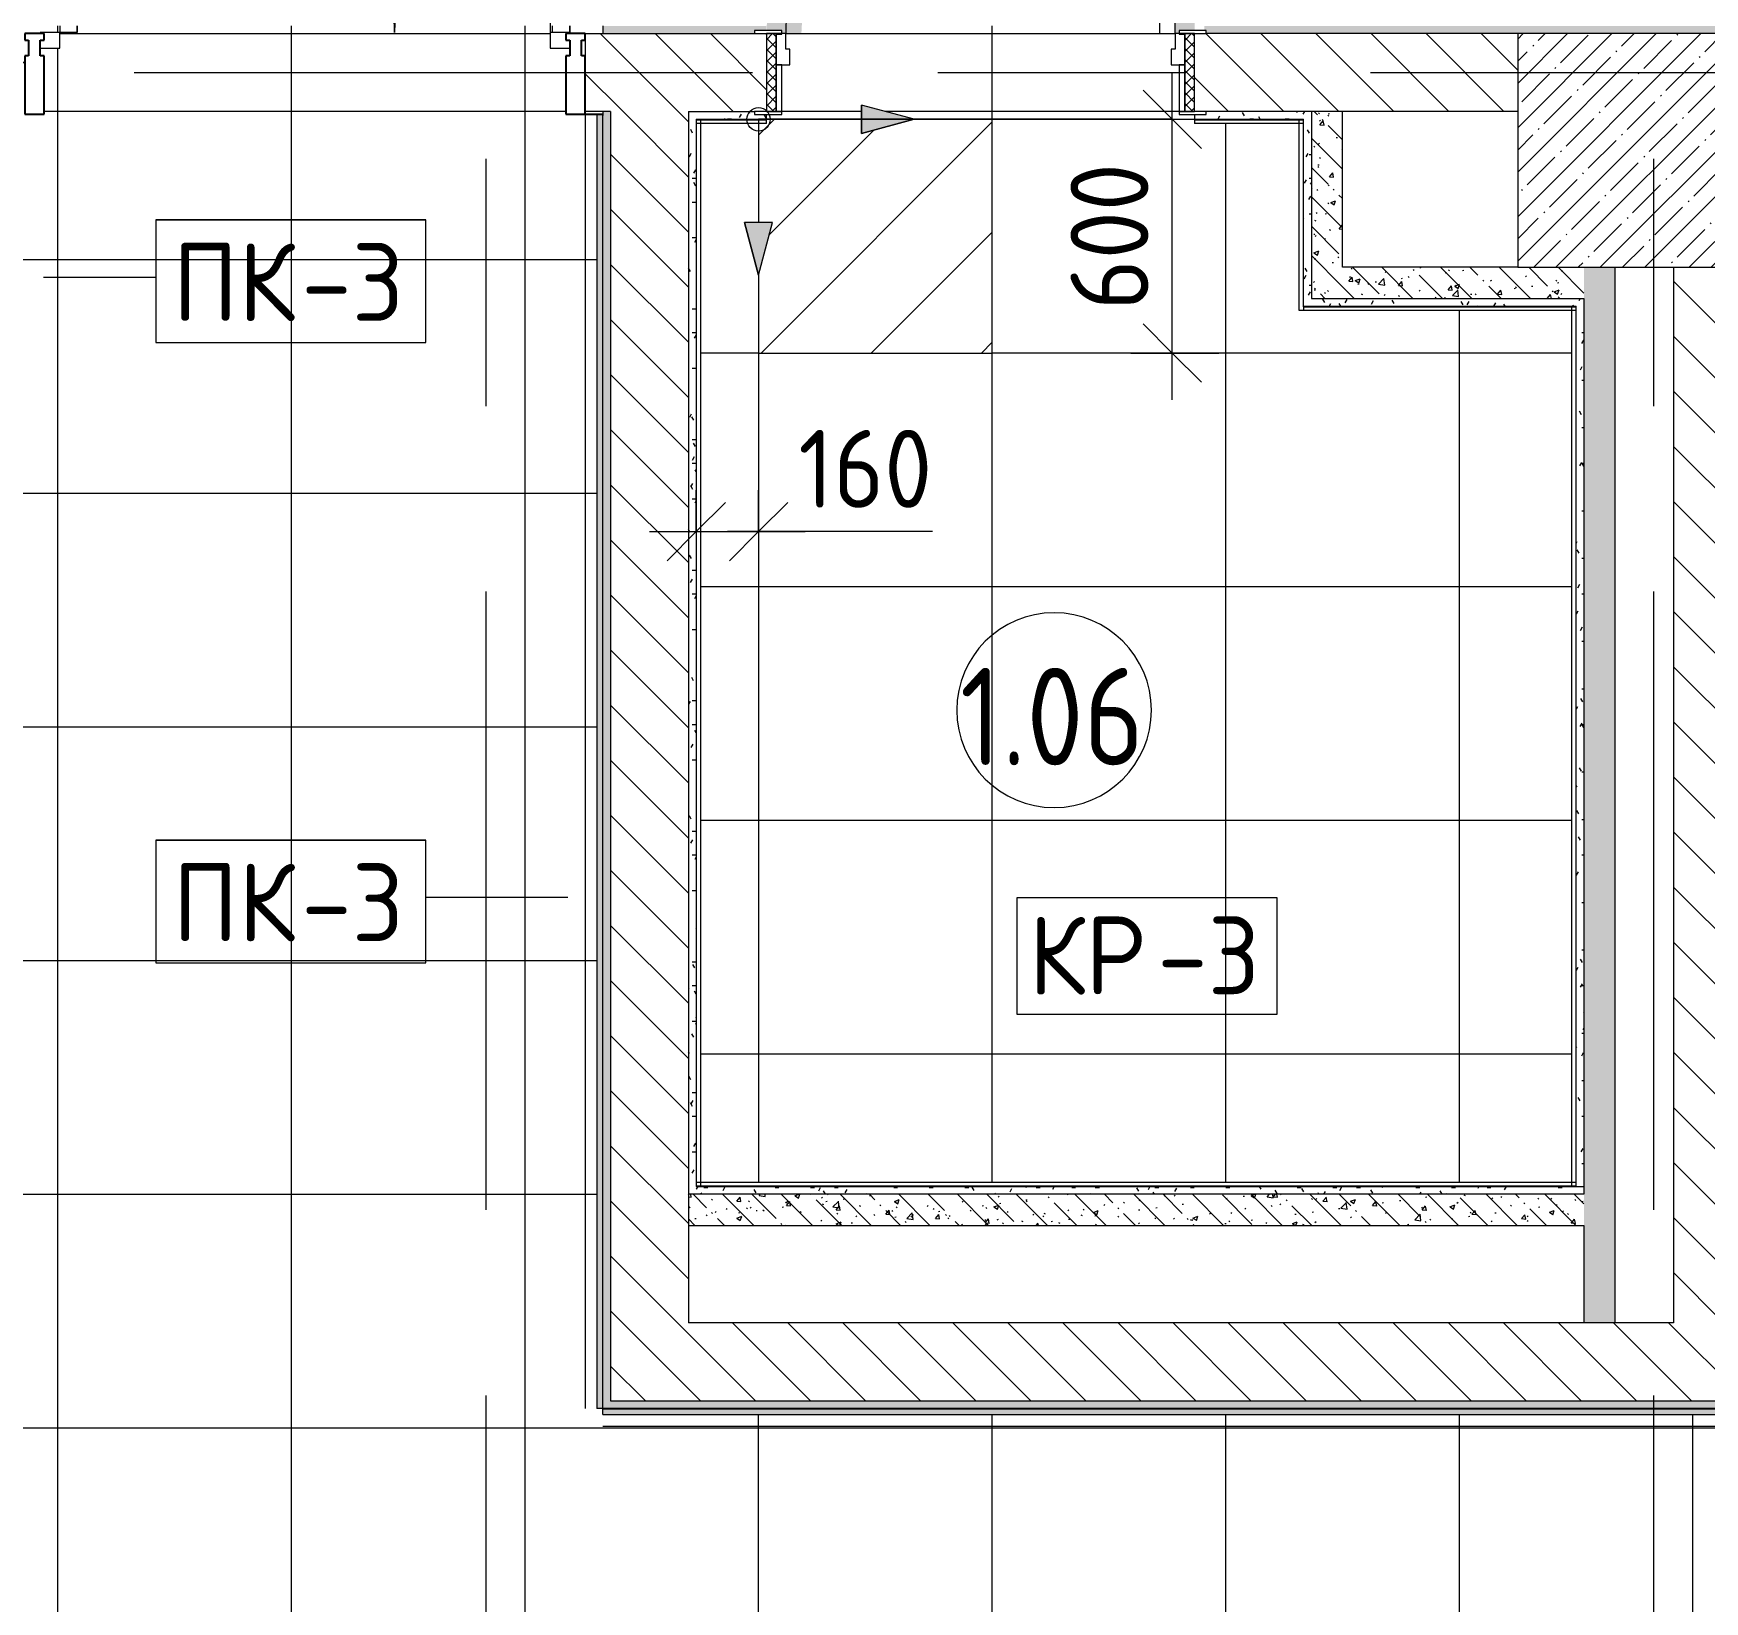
# Model space of a CAD drawing. Header units: millimetres. Extents: x -4005 to 195566, y -8553 to 29000.
# Drawn here: x 12847 to 17140, y 3874 to 7901 of the extents above; entities that cross this region are included whole.
import ezdxf

# ---------------------------------------------------------------- set-up
doc = ezdxf.new("R2010")
doc.units = ezdxf.units.MM
doc.linetypes.add('Осевая', pattern=[3175, 635, -476.25, 1587.5, -476.25])
for name, color, linetype, lineweight in [('A-ANNO-DIMS', 7, 'Continuous', 9), ('A-ANNO-DIMS-100', 7, 'Continuous', 9), ('A-AREA-IDEN', 7, 'Continuous', 9), ('A-DETL', 7, 'Continuous', 9), ('A-DETL-GENF', 7, 'Continuous', 9), ('A-DOOR', 7, 'Continuous', 9), ('A-DOOR-1', 7, 'Continuous', 13), ('A-DOOR-FRAM', 7, 'Continuous', 13), ('A-DOOR-FRAM-1', 7, 'Continuous', 9), ('A-FLOR-IDEN', 7, 'Continuous', 9), ('A-FLOR-PATT', 7, 'Continuous', 9), ('A-GENM-IDEN', 7, 'Continuous', 9), ('A-GLAZ-CWMG', 7, 'Continuous', 9), ('A-GLAZ-CWMG-1', 7, 'Continuous', 25), ('A-WALL', 7, 'Continuous', 9), ('I-WALL', 7, 'Continuous', 9), ('S-COLS', 7, 'Continuous', 9), ('Оси-2', 7, 'Осевая', 9)]:
    doc.layers.add(name, color=color, linetype=linetype, lineweight=lineweight)
for name, color, linetype, lineweight, true_color in [('A-DETL-GENF-4', 7, 'Continuous', 9, 0x004000), ('A-GENM-1', 7, 'Continuous', 9, 0xff8040), ('A-WALL-1', 9, 'Continuous', 9, 0x808080), ('A-WALL-FNSH-1', 9, 'Continuous', 9, 0x808080), ('I-WALL-1', 7, 'Continuous', 9, 0x787878), ('I-WALL-2', 9, 'Continuous', 9, 0x808080), ('S-COLS-1', 9, 'Continuous', 9, 0x808080)]:
    doc.layers.add(name, color=color, linetype=linetype, lineweight=lineweight, true_color=true_color)
doc.styles.add('GOST Common', font='GOST_Common.ttf', dxfattribs={"width": 0.9, "height": 250})
doc.styles.add('GOST Common_1', font='GOST_Common.ttf', dxfattribs={"height": 200})
doc.styles.add('ISOCPEUR_1', font='isocpeur.ttf', dxfattribs={"width": 0.9, "height": 200})
doc.dimstyles.new('ISO-2_0_0_9К_Средний_округл2', dxfattribs={"dimscale": 304.8, "dimtxt": 199.196235, "dimasz": 0.492126, "dimexe": 0.393701, "dimexo": 0, "dimgap": 0, "dimtad": 1, "dimdec": 0, "dimrnd": 10, "dimzin": 0, "dimdsep": 46, "dimtxsty": 'ISOCPEUR_1', "dimblk1": 'OBLIQUE', "dimblk2": 'OBLIQUE', "dimsah": 1, "dimcen": 0.09, "dimdle": 0.393701, "dimazin": 0, "dimtfac": 1, "dimtdec": 4, "dimtix": 1, "dimtmove": 0, "dimatfit": 3, "dimfxl": 1, "dimtvp": 1, "dimtolj": 1, "dimtzin": 0, "dimarcsym": 2})
doc.dimstyles.new('ISO-2_0_0_9К_Средний_округл2_1', dxfattribs={"dimscale": 304.8, "dimtxt": 199.196235, "dimasz": 0.492126, "dimexe": 0.393701, "dimexo": 0, "dimgap": 0, "dimtad": 1, "dimdec": 0, "dimrnd": 10, "dimzin": 0, "dimdsep": 46, "dimtxsty": 'ISOCPEUR_1', "dimblk1": 'OBLIQUE', "dimblk2": 'OBLIQUE', "dimsah": 1, "dimcen": 0.09, "dimdle": 0.393701, "dimazin": 0, "dimtfac": 1, "dimtdec": 4, "dimtix": 1, "dimtmove": 1, "dimatfit": 3, "dimfxl": 1, "dimtvp": 1, "dimtolj": 1, "dimtzin": 0, "dimarcsym": 2})
pattern_1 = [(135, (0, 0), (-70.7107, -70.7107), [])]
pattern_2 = [(135, (0, 0), (-75.43415, -75.43415), [106.68, -17.78, 3.556, -17.78]), (135, (0, 75.39), (-75.43415, -75.43415), []), (50, (0, 0), (127.5292, -11.1576), [13.335, -146.685]), (355, (0, 0), (-24.6697, 133.74), [10.668, -117.348]), (100.451, (10.63, -0.93), (102.8597, 122.5818), [11.333, -124.663]), (46.184, (0, 35.56), (189.7552, -29.4304), [20.002, -220.027]), (96.636, (15.81, 33.1), (166.1822, 173.1996), [17, -186.995]), (351.184, (0, 35.56), (166.184, 173.1976), [16.002, -176.022]), (21, (17.78, 26.67), (106.13027, -71.586), [13.335, -146.685]), (326, (17.78, 26.67), (43.2619, 128.93175), [10.668, -117.348]), (71.451, (26.62, 20.7), (149.392, 57.34505), [11.333, -124.663]), (37.5, (0, 0), (2.16223, 59.18836), [3.353, -112.573, 3.353, -115.773, -117.793]), (37.5, (0, 0), (2.16223, 59.18836), [-235.052, 3.353, -114.44]), (7.5, (0, 0), (46.77386, 70.12615), [3.353, -64.567, 3.353, -109.906, -44.894]), (7.5, (0, 0), (46.77386, 70.12615), [-181.178, 3.353, -41.542]), (327.5, (-39.65, 0), (94.91367, -4.01009), [3.353, -41.097, 3.353, -135.331, -184.023]), (327.5, (-39.65, 0), (94.91367, -4.01009), [-183.134, 3.353, -180.67]), (317.5, (-57.43, 0), (103.69057, 17.79882), [3.353, -54.432, 3.353, -88.748, -130.683]), (317.5, (-57.43, 0), (103.69057, 17.79882), [-149.885, 3.353, -127.33])]
pattern_3 = [(0, (0, 0), (121.92, 30.48), [10.058, -81.382, 10.058, -81.382, -487.68]), (0, (0, 0), (121.92, 30.48), [-182.88, 10.058, -172.822, 10.058, -81.382, -213.36]), (0, (0, 0), (121.92, 30.48), [-457.2, 10.058, -50.902, 10.058, -142.342]), (120, (45.72, 15.24), (-87.356454, 90.345817), [10.058, -81.382, 10.058, -81.382, -487.68]), (120, (45.72, 15.24), (-87.356454, 90.345817), [-182.88, 10.058, -172.822, 10.058, -81.382, -213.36]), (120, (45.72, 15.24), (-87.356454, 90.345817), [-457.2, 10.058, -50.902, 10.058, -142.342]), (240, (60.96, 76.2), (-34.563546, -120.825817), [10.058, -81.382, 10.058, -81.382, -487.68]), (240, (60.96, 76.2), (-34.563546, -120.825817), [-182.88, 10.058, -172.822, 10.058, -81.382, -213.36]), (240, (60.96, 76.2), (-34.563546, -120.825817), [-457.2, 10.058, -50.902, 10.058, -142.342])]
pattern_4 = [(45, (0, 0), (-141.4214, 141.4214), [])]

# ---------------------------------------------------------------- blocks, each defined once
blk = doc.blocks.new('BSC_Колонна _Прямоугольная - 600х600-V64-План отделки полов с раскладкой материалов 1 этажа в осях 1-12')
at = {"layer": 'S-COLS'}
h = blk.add_hatch(dxfattribs=at)
h.set_pattern_fill('FP_99', color=256, style=0, pattern_type=2)
h.set_pattern_definition([(45, (-16960, -7600), (-57.02463, 57.02463), []), (45, (-16902.975, -7600), (-57.02463, 57.02463), [100.806, -20.161, 3.353, -16.808])])
h.paths.add_polyline_path([(260.9, -300), (300, -300), (300, 300), (-300, 300), (-300, -300), (100, -300)])
at = {"layer": 'S-COLS-1'}
for p, q in [((300, 300), (-300, 300)), ((-300, 300), (-300, -300)), ((300, -300), (300, 300)), ((-300, -300), (300, -300))]:
    blk.add_line(p, q, dxfattribs=at)
blk = doc.blocks.new('110_Дверь_СКБ_1Ст_Внутренняя1 - Д-4 1100x2100h_су мгн-31800557-План отделки полов с раскладкой материалов 1 этажа в осях 1-12')
at = {"layer": 'A-DOOR'}
h = blk.add_hatch(dxfattribs=at)
h.set_pattern_fill('FP_54', color=256, style=0, pattern_type=2)
h.set_pattern_definition([(135, (1751.41, 164.685), (-14.14214, -14.14214), []), (225, (1751.41, 164.685), (14.14214, -14.14214), [])])
h.paths.add_polyline_path([(562.5, -100), (562.5, 100), (537.5, 100), (537.5, -100), (550.8, -100)])
at = {"layer": 'A-DOOR-FRAM-1'}
h = blk.add_hatch(dxfattribs=at)
h.set_pattern_fill('FP_55', color=256, style=0, pattern_type=2)
h.set_pattern_definition([(45, (-371.384, 164.685), (-14.1421, 14.1421), []), (135, (-371.384, 164.685), (-14.1421, -14.1421), [])])
h.paths.add_polyline_path([(-536.2, -100), (-512.5, -100), (-512.5, 100), (-537.5, 100), (-537.5, -100)])
at = {"layer": 'A-DOOR'}
blk.add_arc((512.5, 100), 1000, 90, 180, dxfattribs=at)
at = {"layer": 'A-DOOR-1'}
for p, q in [((512.5, 1100), (472.5, 1100)), ((472.5, 1100), (472.5, 100)), ((512.5, 100), (512.5, 1100)), ((472.5, 100), (512.5, 100))]:
    blk.add_line(p, q, dxfattribs=at)
at = {"layer": 'A-DOOR-FRAM'}
for p, q in [((-497.5, 108), (-567.5, 108)), ((-567.5, 108), (-567.5, 100)), ((-567.5, 100), (-497.5, 100)), ((-512.5, 100), (-537.5, 100)), ((-537.5, 100), (-537.5, -100)), ((-487.5, 100), (-512.5, 100)), ((-512.5, 100), (-512.5, 20)), ((-512.5, -100), (-512.5, 100)), ((-497.5, 100), (-512.5, 100)), ((-512.5, 100), (-512.5, 99)), ((-512.5, 99), (-497.5, 99)), ((-497.5, 100), (-497.5, 108)), ((-497.5, 99), (-497.5, 100)), ((-487.5, 60), (-487.5, 100)), ((512.5, 100), (512.5, 60)), ((537.5, 100), (512.5, 100)), ((592.5, 108), (522.5, 108)), ((522.5, 108), (522.5, 100)), ((537.5, 100), (522.5, 100)), ((522.5, 100), (522.5, 99)), ((522.5, 100), (592.5, 100)), ((522.5, 99), (537.5, 99)), ((537.5, 20), (537.5, 100)), ((562.5, 100), (537.5, 100)), ((537.5, 100), (537.5, -100)), ((537.5, 99), (537.5, 100)), ((562.5, -100), (562.5, 100)), ((592.5, 100), (592.5, 108)), ((-477.5, 60), (-487.5, 60)), ((-477.5, 20), (-477.5, 60)), ((512.5, 60), (502.5, 60)), ((502.5, 60), (502.5, 20)), ((-512.5, 20), (-477.5, 20)), ((-497.5, 20), (-512.5, 20)), ((-512.5, 20), (-512.5, -100)), ((-497.5, -100), (-497.5, 20)), ((502.5, 20), (537.5, 20)), ((537.5, 20), (522.5, 20)), ((522.5, 20), (522.5, -100)), ((537.5, -100), (537.5, 20)), ((-497.5, -100), (-567.5, -100)), ((-567.5, -100), (-567.5, -108)), ((-567.5, -108), (-497.5, -108)), ((-537.5, -100), (-512.5, -100)), ((-512.5, -100), (-497.5, -100)), ((-497.5, -108), (-497.5, -100)), ((522.5, -100), (537.5, -100)), ((592.5, -100), (522.5, -100)), ((522.5, -100), (522.5, -108)), ((522.5, -108), (592.5, -108)), ((537.5, -100), (562.5, -100)), ((592.5, -108), (592.5, -100))]:
    blk.add_line(p, q, dxfattribs=at)
blk = doc.blocks.new('Плинтус - Плинтус керамогранит бежевый-32866304-План отделки полов с раскладкой материалов 1 этажа в осях 1-12')
at = {"layer": 'A-GENM-1'}
blk.add_hatch(color=256, dxfattribs=at).paths.add_polyline_path([(8.5, -15), (6180, -15), (6179, 0), (0, 0), (0, -15)])
for p, q in [((0, -15), (0, 0)), ((0, -15), (6180, -15)), ((0, -45), (6180, -45))]:
    blk.add_line(p, q, dxfattribs=at)
blk = doc.blocks.new('Плинтус - Плинтус керамогранит бежевый-32866302-План отделки полов с раскладкой материалов 1 этажа в осях 1-12')
at = {"layer": 'A-GENM-1'}
blk.add_hatch(color=256, dxfattribs=at).paths.add_polyline_path([(3323, -15), (3323, 0), (0, 0), (1, -15), (3308.9, -15)])
for p, q in [((0, -15), (0, 0)), ((0, -15), (3323, -15)), ((3323, 0), (3323, -15)), ((0, -45), (3323, -45))]:
    blk.add_line(p, q, dxfattribs=at)
blk = doc.blocks.new('Прямоугольный импост - Импост структурный с накладкой - 190мм-32633035-План отделки полов с раскладкой материалов 1 этажа в осях 1-12')
at = {"layer": 'A-GLAZ-CWMG-1'}
for p, q in [((-50, 40), (-50, 190)), ((-50, 190), (0, 190)), ((0, 190), (0, 40)), ((-40, 40), (-50, 40)), ((-50, -17), (-50, 0)), ((-50, 0), (-40, 0)), ((-40, 0), (-40, 40)), ((-10, 40), (-10, 0)), ((0, 40), (-10, 40)), ((-10, 0), (0, 0)), ((0, 0), (0, -17)), ((0, -17), (-50, -17))]:
    blk.add_line(p, q, dxfattribs=at)
blk = doc.blocks.new('Дверь_Витражная_остекление_ - ВВ-6 остекление-32633143-План отделки полов с раскладкой материалов 1 этажа в осях 1-12')
at = {"layer": 'A-DETL-GENF'}
for p, q in [((-576, 800), (-576, 100)), ((680, 420), (635, 420)), ((635, 420), (635, 346.3)), ((680, 420), (635, 420)), ((635, 420), (635, 346.3)), ((680, 420), (680, 343)), ((680, 343), (680, 420)), ((626, 257.2), (626, 100)), ((-630, 37), (-630, 20)), ((-630, 37), (-630, 20)), ((-585, 20), (-630, 20)), ((-630, 20), (-585, 20)), ((-585, 37), (-585, 20)), ((-585, 20), (-585, 37)), ((635, 37), (635, 20)), ((635, 37), (635, 20)), ((680, 37), (680, 20)), ((680, 20), (680, 37))]:
    blk.add_line(p, q, dxfattribs=at)
at = {"layer": 'A-DOOR'}
for p, q in [((630, 420), (630, 346.4)), ((630, 257.6), (630, 20)), ((-630, 37), (-630, 20))]:
    blk.add_line(p, q, dxfattribs=at)
for centre, radius, start, end in [((-630, 20), 860, 360, 86.6778), ((630, 20), 400, 90, 145.4816), ((630, 20), 400, 170.8434, 180)]:
    blk.add_arc(centre, radius, start, end, dxfattribs=at)
at = {"layer": 'A-DOOR-1'}
for p, q in [((-630, 20), (-680, 20)), ((-680, 20), (-680, 17)), ((-630, -20), (-630, 20)), ((680, 20), (630, 20)), ((630, 20), (630, -20)), ((680, 17), (680, 20)), ((-680, -20), (-630, -20)), ((630, -20), (680, -20))]:
    blk.add_line(p, q, dxfattribs=at)
blk = doc.blocks.new('Прямоугольный импост - Импост структурный с накладкой - 190мм-33226183-План отделки полов с раскладкой материалов 1 этажа в осях 1-12')
at = {"layer": 'A-GLAZ-CWMG-1'}
for p, q in [((0, 190), (-50, 190)), ((-50, 190), (-50, 40)), ((0, 40), (0, 190)), ((-50, 40), (-40, 40)), ((-40, 0), (-50, 0)), ((-50, 0), (-50, -17)), ((-40, 40), (-40, 0)), ((-10, 0), (-10, 40)), ((-10, 40), (0, 40)), ((0, 0), (-10, 0)), ((0, -17), (0, 0)), ((-50, -17), (0, -17))]:
    blk.add_line(p, q, dxfattribs=at)
blk = doc.blocks.new('Начало раскладки_красным - Начало раскладки_красным-26104805-План отделки полов с раскладкой материалов 1 этажа в осях 1-12')
at = {"layer": 'A-DETL-GENF'}
for points in [[(0, 400), (-36.2, 264.8), (36.2, 264.8), (5, 381.2)], [(-264.8, 36.2), (-400, 0), (-264.8, -36.2), (-264.8, 11)]]:
    blk.add_hatch(color=256, dxfattribs=at).paths.add_polyline_path(points)
for p, q in [((0, 400), (-36.2, 264.8)), ((0, 400), (-36.2, 264.8)), ((36.2, 264.8), (0, 400)), ((0, 400), (36.2, 264.8)), ((-36.2, 264.8), (36.2, 264.8)), ((-36.2, 264.8), (36.2, 264.8)), ((0, 30), (0, 264.8)), ((-264.8, 36.2), (-400, 0)), ((-400, 0), (-264.8, 36.2)), ((-400, 0), (-264.8, -36.2)), ((-400, 0), (-264.8, -36.2)), ((-264.8, -36.2), (-264.8, 36.2)), ((-264.8, 36.2), (-264.8, -36.2)), ((-30, 0), (-264.8, 0))]:
    blk.add_line(p, q, dxfattribs=at)
blk.add_circle((0, 0), 30, dxfattribs=at)
blk = doc.blocks.new('Марка_Помещения - Номер-25198446-План отделки полов с раскладкой материалов 1 этажа в осях 1-12')
at = {"layer": 'A-AREA-IDEN'}
for start, end in [(360, 180), (180, 360)]:
    blk.add_arc((0, 0), 2.5, start, end, dxfattribs=at)
blk = doc.blocks.new('М_перекрытий_ЭП - Типоразмер-25383776-План отделки полов с раскладкой материалов 1 этажа в осях 1-12')
at = {"layer": 'A-FLOR-IDEN'}
for p, q in [((3.352, 1.578), (-3.336, 1.578)), ((-3.336, 1.578), (-3.336, -1.406)), ((3.352, -1.406), (3.352, 1.578)), ((-3.336, -1.406), (3.352, -1.406))]:
    blk.add_line(p, q, dxfattribs=at)
blk = doc.blocks.new('DIMBLOCK32-План отделки полов с раскладкой материалов 1 этажа в осях 1-12')
at = {"layer": 'A-ANNO-DIMS-100'}
for p, q in [((14550, 6727.5), (14550, 6501.4)), ((14550, 6621.4), (14550, 6727.5)), ((14710, 6727.5), (14710, 6501.4)), ((14710, 6621.4), (14710, 6727.5)), ((14430, 6621.4), (14830, 6621.4)), ((14712.3, 6621.4), (14630, 6621.4)), ((15157, 6621.4), (14712.3, 6621.4))]:
    blk.add_line(p, q, dxfattribs=at)
at = {"layer": 'A-ANNO-DIMS-100', "lineweight": 20}
for p, q in [((14550, 6621.4), (14625, 6696.4)), ((14710, 6621.4), (14785, 6696.4)), ((14550, 6621.4), (14475, 6546.4)), ((14710, 6621.4), (14635, 6546.4))]:
    blk.add_line(p, q, dxfattribs=at)
at = {"layer": 'A-ANNO-DIMS-100', "color": 0, "insert": (14812.3, 6882.7), "char_height": 200, "width": 413.715, "attachment_point": 1, "line_spacing_factor": 1.149209, "style": 'ISOCPEUR_1'}
blk.add_mtext('160', dxfattribs=at)
blk = doc.blocks.new('_Oblique')
at = {"color": 0, "linetype": 'ByBlock', "lineweight": -2}
blk.add_line((-0.5, -0.5), (0.5, 0.5), dxfattribs=at)
blk = doc.blocks.new('DIMBLOCK35-План отделки полов с раскладкой материалов 1 этажа в осях 1-12')
at = {"layer": 'A-ANNO-DIMS-100'}
for p, q in [((15772.6, 6960), (15772.6, 7800)), ((14730, 7680), (15892.6, 7680)), ((15772.6, 7680), (14730, 7680)), ((15666.6, 7080), (15892.6, 7080)), ((15772.6, 7080), (15666.6, 7080))]:
    blk.add_line(p, q, dxfattribs=at)
at = {"layer": 'A-ANNO-DIMS-100', "lineweight": 20}
for p, q in [((15772.6, 7680), (15697.6, 7755)), ((15772.6, 7680), (15847.6, 7605)), ((15772.6, 7080), (15697.6, 7155)), ((15772.6, 7080), (15847.6, 7005))]:
    blk.add_line(p, q, dxfattribs=at)
at = {"layer": 'A-ANNO-DIMS-100', "color": 0, "insert": (15511.4, 7190.4), "char_height": 200, "width": 455.087, "attachment_point": 1, "rotation": 90, "line_spacing_factor": 1.149209, "style": 'ISOCPEUR_1'}
blk.add_mtext('600', dxfattribs=at)
blk = doc.blocks.new('Mark Reiling - Mark Reiling-26174330-План отделки полов с раскладкой материалов 1 этажа в осях 1-12')
at = {"layer": 'A-GENM-IDEN'}
for p, q in [((-3.47, 1.49), (-3.47, -1.663)), ((-3.47, 1.49), (3.47, 1.49)), ((3.47, 1.49), (-3.47, 1.49)), ((-3.47, 1.49), (-3.47, -1.663)), ((3.47, -1.663), (3.47, 1.49)), ((3.47, -1.663), (3.47, 1.49)), ((-3.47, -1.663), (3.47, -1.663)), ((-3.47, -1.663), (3.47, -1.663))]:
    blk.add_line(p, q, dxfattribs=at)

msp = doc.modelspace()

# ---------------------------------------------------------------- hatches: boundary and pattern name
at = {"layer": 'A-DETL-GENF-4'}
h = msp.add_hatch(dxfattribs=at)
h.set_pattern_fill('FP_149', color=256, style=0, pattern_type=2)
h.set_pattern_definition(pattern_4)
h.paths.add_polyline_path([(15189.5, 7080), (15310.3, 7080), (15310.3, 7680), (15110, 7680), (14974.8, 7643.8), (14974.8, 7680), (14730, 7680), (14729.3, 7669), (14710, 7669), (14710, 7415.2), (14746.2, 7415.2), (14710, 7280), (14710, 7080)])
h = msp.add_hatch(dxfattribs=at)
h.set_pattern_fill('FP_149', color=256, style=0, pattern_type=2)
h.set_pattern_definition(pattern_4)
h.paths.add_polyline_path([(14729.3, 7669), (14730, 7669), (14730, 7680), (14710, 7680), (14710, 7669)])
at = {"layer": 'A-FLOR-PATT'}
h = msp.add_hatch(color=256, dxfattribs=at)
h.paths.add_polyline_path([(15780, 7900), (15790, 7900), (15790, 7908), (15830, 7908), (15830, 8895), (15780, 8897.2), (15780, 7909.1)])
h.paths.add_polyline_path([(14770, 7901), (14820, 7901), (14825.9, 8003.5), (14843.3, 8104.7), (14872, 8203.3), (14911.7, 8298), (14961.7, 8387.7), (15021.6, 8471.2), (15090.4, 8547.3), (15167.4, 8615.3), (15251.6, 8674.1), (15341.9, 8723.1), (15437.1, 8761.6), (15536, 8789.1), (15637.4, 8805.3), (15740, 8809.9), (15740, 8899), (15718.8, 8899.9), (15607.8, 8892.5), (15498.3, 8872.8), (15391.7, 8841), (15289.2, 8797.6), (15192.2, 8743.1), (15101.9, 8678.1), (15019.3, 8603.5), (14945.5, 8520.2), (14881.5, 8429.2), (14828, 8331.7), (14785.6, 8228.8), (14754.9, 8121.8), (14736.3, 8012.1), (14730.4, 7908), (14770, 7908)])
h = msp.add_hatch(dxfattribs=at)
h.set_pattern_fill('FP_115', color=256, style=0, pattern_type=2)
h.set_pattern_definition([(180, (6909.74, 3720), (7e-14, -600), []), (270, (6909.74, 3720), (600, 4e-14), [])])
h.paths.add_polyline_path([(15535, 140), (15535, 160.3), (14935, 160.3), (14935, 140), (15528, 140)])
h.paths.add_polyline_path([(9772.3, 140), (9835, 140), (9835, 159.9), (9434.7, 159.9), (9434.7, 140)])
h.paths.add_polyline_path([(16510, 520), (17426.8, 520), (17435, 528.2), (17435, 540), (19235, 540), (19235, 535), (20475, 535), (20475, 4355), (14310, 4355), (14310, 4370), (14295, 4370), (14295, 7693), (14310, 7693), (14310, 7700), (14265, 7700), (14265, 7693), (14215, 7693), (14215, 7843), (14225, 7843), (14225, 7863), (14175, 7863), (14175, 7903), (14225, 7903), (14225, 7900), (14310, 7900), (14310, 7920), (13957.1, 7920), (13956.8, 7917.8), (13785, 7917.8), (13784.8, 7920), (12780, 7920), (12780, 7900), (12865, 7900), (12865, 7903), (12915, 7903), (12915, 7863), (12865, 7863), (12865, 7843), (12875, 7843), (12875, 7693), (12825, 7693), (12825, 7700), (12780, 7700), (12780, 7693), (12795, 7693), (12795, 7050), (12780, 7050), (12780, 7035), (11460, 7035), (11460, 7050), (11445, 7050.4), (11445, 7665), (8775, 7665), (8775, 7120), (8760, 7120), (8758.9, 7105), (7640, 7105), (7640, 7120), (7625, 7120), (7625, 7693), (6005, 7693), (6005, 7920), (5488.2, 7920), (5487.5, 7910.8), (5422.5, 7910.8), (5421.8, 7920), (4610.2, 7920), (4610.2, 7913), (4520, 7913), (4520, 7920), (4505, 7920), (4505, 7900), (4555, 7900), (4555, 7883), (4545, 7883), (4545, 7843), (4555, 7843), (4555, 7693), (3765, 7693), (3765, 535), (4231, 535), (4231, 520), (4234, 523), (4234, 540), (6034, 540), (6034, 535), (8280.2, 535), (8280.2, 520), (8295.2, 535), (8295.2, 520), (8409.7, 520), (8409.7, 540), (9209.7, 540), (9209.7, 520), (9323.7, 520.6), (9323.7, 535), (9338.7, 520), (9339.7, 535), (10121, 535), (10121, 520), (10125, 524), (10125, 540), (11925, 540), (11925, 535), (12912.4, 535), (12912.4, 520), (12927.4, 535), (12927.4, 540), (14715.8, 540), (14715.8, 586.3), (14730.8, 571.3), (14730.8, 520), (15631, 521), (15645, 535), (15645, 520), (15658.8, 520), (15658.8, 540), (16458.8, 540), (16458.8, 520), (16473.8, 520), (16473.8, 534.9), (16490, 520)])
h.paths.add_polyline_path([(17272.4, 521), (16488.7, 521.3), (16488.7, 536), (17426.8, 535), (17426.8, 521), (17279.1, 521)])
h.paths.add_polyline_path([(14935, 571), (14731, 571), (14731, 586), (15631, 586), (15630, 571), (15189.5, 571)])
h.paths.add_polyline_path([(14255, 7843), (14265, 7843), (14265, 7883), (14255, 7883)])
h.paths.add_polyline_path([(12825, 7843), (12835, 7843), (12834.7, 7883), (12825, 7883), (12825, 7878.8)])
h = msp.add_hatch(dxfattribs=at)
h.set_pattern_fill('FP_118', color=256, style=0, pattern_type=2)
h.set_pattern_definition([(270, (15310, 6480), (600, 4e-14), []), (0, (15310, 6480), (0, 600), [])])
h.paths.add_polyline_path([(14561, 4951), (16799, 4951), (16799, 7189), (16099, 7189), (16099, 7669), (15830, 7669), (15830, 7692), (15790, 7692), (15790, 7820), (15770, 7820), (15770, 7860), (15780, 7860), (15780, 7900), (15740, 7900.4), (15740, 7920), (14821.1, 7920), (14820, 7901), (14780, 7900), (14780, 7860), (14790, 7860), (14790, 7820), (14770, 7820), (14770, 7692), (14730, 7692), (14730, 7680), (14974.8, 7680), (14974.8, 7716.2), (15110, 7680), (15310.3, 7680), (15310.3, 7080), (14710, 7080), (14710, 7280), (14673.8, 7415.2), (14710, 7415.2), (14710, 7669), (14561, 7669), (14561, 4955.9)])
at = {"layer": 'I-WALL'}
h = msp.add_hatch(dxfattribs=at)
h.set_pattern_fill('FP_20', color=256, style=0, pattern_type=2)
h.set_pattern_definition(pattern_1)
h.paths.add_polyline_path([(16110, 7700), (16660, 7700), (16660, 7900), (15830, 7900), (15830, 7700), (15866.6, 7700)])
h.paths.add_polyline_path([(14700, 7700), (14730, 7700), (14730, 7900), (14265, 7900), (14265, 7700), (14550, 7700)])
h.paths.add_polyline_path([(12760, 7700), (12825, 7700), (12825, 7900), (12760, 7900)])
h = msp.add_hatch(dxfattribs=at)
h.set_pattern_fill('FP_20', color=256, style=0, pattern_type=2)
h.set_pattern_definition(pattern_1)
h.paths.add_polyline_path([(14512.3, 4590), (14530, 4590), (14530, 7700), (14330, 7700), (14330, 4590), (14397.4, 4590)])
h = msp.add_hatch(dxfattribs=at)
h.set_pattern_fill('FP_20', color=256, style=0, pattern_type=2)
h.set_pattern_definition(pattern_1)
h.paths.add_polyline_path([(17220.9, 4590), (17260, 4590), (17260, 7300), (17060, 7300), (17060, 4590)])
h = msp.add_hatch(dxfattribs=at)
h.set_pattern_fill('FP_20', color=256, style=0, pattern_type=2)
h.set_pattern_definition(pattern_1)
h.paths.add_polyline_path([(20490, 4390), (20510, 4390), (20510, 4590), (14330, 4590), (14330, 4390), (19929.5, 4390)])
at = {"layer": 'I-WALL-1'}
h = msp.add_hatch(dxfattribs=at)
h.set_pattern_fill('FP_45', color=256, style=0, pattern_type=2)
h.set_pattern_definition(pattern_2)
h.paths.add_polyline_path([(16210, 7220), (16210, 7700), (16130, 7700), (16130, 7220)])
h = msp.add_hatch(dxfattribs=at)
h.set_pattern_fill('FP_45', color=256, style=0, pattern_type=2)
h.set_pattern_definition(pattern_2)
h.paths.add_polyline_path([(16810, 7220), (16830, 7220), (16830, 7300), (16210, 7300), (16210, 7220), (16543.8, 7220)])
h = msp.add_hatch(dxfattribs=at)
h.set_pattern_fill('FP_45', color=256, style=0, pattern_type=2)
h.set_pattern_definition(pattern_2)
h.paths.add_polyline_path([(16830, 4590), (16910, 4590), (16910, 7300), (16830, 7300), (16830, 4840)])
h = msp.add_hatch(dxfattribs=at)
h.set_pattern_fill('FP_45', color=256, style=0, pattern_type=2)
h.set_pattern_definition(pattern_2)
h.paths.add_polyline_path([(16490, 4840), (16830, 4840), (16830, 4920), (14530, 4920), (14530, 4840), (16110, 4840)])
at = {"layer": 'I-WALL-2'}
h = msp.add_hatch(dxfattribs=at)
h.set_pattern_fill('FP_116', color=256, style=0, pattern_type=2)
h.set_pattern_definition(pattern_3)
h.paths.add_polyline_path([(14310, 7900), (14700, 7900), (14700, 7908), (14730, 7908), (14730, 7920), (14310, 7920)])
h.paths.add_polyline_path([(20000, 7900), (20000, 7920), (18485, 7920), (18485, 7908), (18515, 7908), (18515, 7900), (19929.5, 7900)])
h.paths.add_polyline_path([(15860, 7900), (17505, 7900), (17505, 7908), (17535, 7908), (17535, 7920), (15855, 7920), (15855, 7908), (15860, 7908)])
h = msp.add_hatch(dxfattribs=at)
h.set_pattern_fill('FP_116', color=256, style=0, pattern_type=2)
h.set_pattern_definition(pattern_3)
h.paths.add_polyline_path([(14310, 4370), (14330, 4370), (14330, 7700), (14310, 7700), (14310, 4390)])
h = msp.add_hatch(dxfattribs=at)
h.set_pattern_fill('FP_116', color=256, style=0, pattern_type=2)
h.set_pattern_definition(pattern_3)
h.paths.add_polyline_path([(16130, 7680), (16130, 7700), (15860, 7700), (15860, 7692), (15830, 7692), (15830, 7680), (16110, 7680)])
h.paths.add_polyline_path([(14700, 7680), (14730, 7680), (14730, 7692), (14700, 7692), (14700, 7700), (14530, 7700), (14530, 7680), (14563, 7680)])
h = msp.add_hatch(dxfattribs=at)
h.set_pattern_fill('FP_116', color=256, style=0, pattern_type=2)
h.set_pattern_definition(pattern_3)
h.paths.add_polyline_path([(14550, 4920), (14550, 7680), (14530, 7680), (14530, 4920)])
h = msp.add_hatch(dxfattribs=at)
h.set_pattern_fill('FP_116', color=256, style=0, pattern_type=2)
h.set_pattern_definition(pattern_3)
h.paths.add_polyline_path([(16110, 7220), (16130, 7220), (16130, 7680), (16110, 7679), (16110, 7273.9)])
h = msp.add_hatch(dxfattribs=at)
h.set_pattern_fill('FP_116', color=256, style=0, pattern_type=2)
h.set_pattern_definition(pattern_3)
h.paths.add_polyline_path([(16809, 7200), (16810, 7200), (16809, 7220), (16110, 7220), (16110, 7200), (16799, 7200)])
h = msp.add_hatch(dxfattribs=at)
h.set_pattern_fill('FP_116', color=256, style=0, pattern_type=2)
h.set_pattern_definition(pattern_3)
h.paths.add_polyline_path([(16830, 4940), (16830, 7220), (16810, 7220), (16810, 4940)])
h = msp.add_hatch(dxfattribs=at)
h.set_pattern_fill('FP_116', color=256, style=0, pattern_type=2)
h.set_pattern_definition(pattern_3)
h.paths.add_polyline_path([(16830, 4920), (16830, 4940), (14550, 4940), (14550.2, 4920), (16810, 4920)])
h = msp.add_hatch(dxfattribs=at)
h.set_pattern_fill('FP_116', color=256, style=0, pattern_type=2)
h.set_pattern_definition(pattern_3)
h.paths.add_polyline_path([(20510, 4370), (20510, 4390), (14330, 4390), (14330, 4370), (20508.8, 4370)])

# ---------------------------------------------------------------- linework, layer by layer
at = {"layer": 'A-DETL'}
for p, q in [((14710, 7680), (14710, 7415.2)), ((14974.8, 7680), (14710, 7680)), ((15310.3, 7680), (15110, 7680)), ((15310.3, 7080), (15310.3, 7680)), ((14710, 7280), (14710, 7080)), ((14710, 7080), (15310.3, 7080))]:
    msp.add_line(p, q, dxfattribs=at)
at = {"layer": 'A-GENM-IDEN'}
for p, q in [((12873.1, 7274.6), (13161.6, 7274.6)), ((14219.7, 5682.2), (13855.6, 5682.2))]:
    msp.add_line(p, q, dxfattribs=at)
at = {"layer": 'A-WALL'}
for p, q in [((14265, 7900), (14700, 7900)), ((16660, 7900), (15860, 7900)), ((14550, 7680), (14730, 7680)), ((14550, 7680), (14550, 4940)), ((15830, 7680), (16110, 7680)), ((16110, 7200), (16110, 7680)), ((16110, 7200), (16810, 7200)), ((16810, 4940), (16810, 7200)), ((14550, 4940), (16830, 4940))]:
    msp.add_line(p, q, dxfattribs=at)
at = {"layer": 'A-WALL-1'}
for p, q in [((14265, 7900), (14265, 7700)), ((14310, 7920), (14310, 7900)), ((14330, 7700), (14265, 7700)), ((14310, 7700), (14310, 7690)), ((14330, 7700), (14330, 4390)), ((14530, 7700), (14700, 7700)), ((14530, 7700), (14530, 4590)), ((14730, 7680), (14730, 7692)), ((15830, 7692), (15830, 7680)), ((16660, 7700), (15860, 7700)), ((16130, 7700), (16130, 7220)), ((16210, 7300), (16210, 7700)), ((16660, 7300), (16210, 7300)), ((16910, 4590), (16910, 7300)), ((17060, 7300), (17060, 4590)), ((16130, 7220), (16830, 7220)), ((16830, 7220), (16830, 4920)), ((16830, 4920), (14530, 4920)), ((14530, 4840), (16830, 4840)), ((16830, 4840), (16830, 4590)), ((17060, 4590), (14530, 4590)), ((14330, 4390), (20510, 4390))]:
    msp.add_line(p, q, dxfattribs=at)
at = {"layer": 'A-WALL-FNSH-1'}
for p, q in [((14310, 7693), (14265, 7693)), ((14265, 7693), (14265, 7692)), ((14265, 7692), (14310, 7692)), ((14310, 7690), (14309, 7690)), ((14309, 7690), (14309, 4369)), ((14310, 4370), (14310, 7690)), ((14551, 7679), (14730, 7679)), ((14551, 4941), (14551, 7679)), ((15830, 7679), (16109, 7679)), ((16109, 7679), (16109, 7199)), ((16109, 7199), (16809, 7199)), ((16809, 7199), (16809, 4941)), ((16809, 4941), (14551, 4941)), ((14309, 4369), (20489, 4369)), ((20489, 4370), (14310, 4370))]:
    msp.add_line(p, q, dxfattribs=at)
at = {"layer": 'I-WALL'}
for p, q in [((12915, 7900), (14175, 7900)), ((14780, 7900), (15740, 7900)), ((14215, 7700), (12875, 7700)), ((14974.8, 7700), (14770, 7700)), ((15790, 7700), (15035.4, 7700)), ((14730, 7669), (14550, 7669)), ((14561, 7680), (14561, 4940)), ((14730, 7669), (14730, 7680)), ((15830, 7680), (15830, 7669)), ((16110, 7669), (15830, 7669)), ((16099, 7189), (16099, 7680)), ((16810, 7189), (16099, 7189)), ((16110, 7200), (16110, 7189)), ((16799, 4940), (16799, 7200)), ((14550, 4951), (16810, 4951))]:
    msp.add_line(p, q, dxfattribs=at)
at = {"layer": 'Оси-2'}
for p, q in [((14010, 593.7), (14010, 24898.1)), ((17010, 593.7), (17010, 24898.1)), ((-704.7, 7800), (35850, 7800))]:
    msp.add_line(p, q, dxfattribs=at)

# ---------------------------------------------------------------- block references
at = {"layer": 'A-AREA-IDEN', "xscale": 99.99999999999993, "yscale": 99.99999999999993, "zscale": 99.99999999999993}
msp.add_blockref('Марка_Помещения - Номер-25198446-План отделки полов с раскладкой материалов 1 этажа в осях 1-12', (15469.1, 6163.1), dxfattribs=at)
at = {"layer": 'A-DETL-GENF', "rotation": 180}
msp.add_blockref('Начало раскладки_красным - Начало раскладки_красным-26104805-План отделки полов с раскладкой материалов 1 этажа в осях 1-12', (14710, 7680), dxfattribs=at)
at = {"layer": 'A-DOOR'}
for name, p in [('110_Дверь_СКБ_1Ст_Внутренняя1 - Д-4 1100x2100h_су мгн-31800557-План отделки полов с раскладкой материалов 1 этажа в осях 1-12', (15267.5, 7800)), ('Дверь_Витражная_остекление_ - ВВ-6 остекление-32633143-План отделки полов с раскладкой материалов 1 этажа в осях 1-12', (13545, 7883))]:
    msp.add_blockref(name, p, dxfattribs=at)
at = {"layer": 'A-FLOR-IDEN', "xscale": 99.99999999999993, "yscale": 99.99999999999993, "zscale": 99.99999999999993}
msp.add_blockref('М_перекрытий_ЭП - Типоразмер-25383776-План отделки полов с раскладкой материалов 1 этажа в осях 1-12', (15706.9, 5523.4), dxfattribs=at)
at = {"layer": 'A-GENM-1', "rotation": 269.9999999999997}
msp.add_blockref('Плинтус - Плинтус керамогранит бежевый-32866302-План отделки полов с раскладкой материалов 1 этажа в осях 1-12', (14310, 7693), dxfattribs=at)
at = {"layer": 'A-GENM-1'}
msp.add_blockref('Плинтус - Плинтус керамогранит бежевый-32866304-План отделки полов с раскладкой материалов 1 этажа в осях 1-12', (14310, 4370), dxfattribs=at)
at = {"layer": 'A-GENM-IDEN', "xscale": 99.99999999999993, "yscale": 99.99999999999993, "zscale": 99.99999999999993}
for p in [(13508.6, 7273.1), (13508.6, 5680.7)]:
    msp.add_blockref('Mark Reiling - Mark Reiling-26174330-План отделки полов с раскладкой материалов 1 этажа в осях 1-12', p, dxfattribs=at)
at = {"layer": 'A-GLAZ-CWMG', "rotation": 180}
msp.add_blockref('Прямоугольный импост - Импост структурный с накладкой - 190мм-33226183-План отделки полов с раскладкой материалов 1 этажа в осях 1-12', (12825, 7883), dxfattribs=at)
at = {"layer": 'A-GLAZ-CWMG', "extrusion": (0, 0, -1), "rotation": 180}
msp.add_blockref('Прямоугольный импост - Импост структурный с накладкой - 190мм-32633035-План отделки полов с раскладкой материалов 1 этажа в осях 1-12', (-14265, 7883), dxfattribs=at)
at = {"layer": 'S-COLS'}
msp.add_blockref('BSC_Колонна _Прямоугольная - 600х600-V64-План отделки полов с раскладкой материалов 1 этажа в осях 1-12', (16960, 7600), dxfattribs=at)

# ---------------------------------------------------------------- texts
at = {"layer": 'A-AREA-IDEN', "insert": (15227.3, 6271.7), "char_height": 250, "width": 606.076, "attachment_point": 1, "style": 'GOST Common'}
msp.add_mtext('1.06', dxfattribs=at)
at = {"layer": 'A-FLOR-IDEN', "char_height": 200, "attachment_point": 1, "style": 'GOST Common_1'}
for s, insert, width in [('КР', (15403.3, 5633.2), 400.844), ('-3', (15734, 5633.2), 344.726)]:
    msp.add_mtext(s, dxfattribs=dict(at, insert=insert, width=width))
at = {"layer": 'A-GENM-IDEN', "char_height": 200, "attachment_point": 1, "style": 'GOST Common_1'}
for s, insert, width in [('ПК', (13204.5, 7362.2), 400.844), ('-3', (13535.2, 7362.2), 344.726), ('ПК', (13204.5, 5769.7), 400.844), ('-3', (13535.2, 5769.7), 344.726)]:
    msp.add_mtext(s, dxfattribs=dict(at, insert=insert, width=width))

# ---------------------------------------------------------------- dimensions: what is measured, and where the dimension line sits
at = {"layer": 'A-ANNO-DIMS'}
dim = msp.add_linear_dim(base=(15772.6, 7680), p1=(15666.6, 7080), p2=(14730, 7680), angle=90, dimstyle='ISO-2_0_0_9К_Средний_округл2', override={"dimpost": '<>', "dimfxl": 1112.286054}, dxfattribs=at)
dim.commit()
dim.dimension.update_dxf_attribs({"geometry": 'DIMBLOCK35-План отделки полов с раскладкой материалов 1 этажа в осях 1-12', "text_midpoint": (15672.6, 7380)})
dim = msp.add_linear_dim(base=(14710, 6621.4), p1=(14550, 6727.5), p2=(14710, 6727.5), dimstyle='ISO-2_0_0_9К_Средний_округл2_1', override={"dimpost": '<>', "dimfxl": 160.000003}, dxfattribs=at)
dim.commit()
dim.dimension.update_dxf_attribs({"geometry": 'DIMBLOCK32-План отделки полов с раскладкой материалов 1 этажа в осях 1-12', "text_midpoint": (15019.1, 6749.4), "dimtype": 160})

doc.saveas('drawing.dxf')
